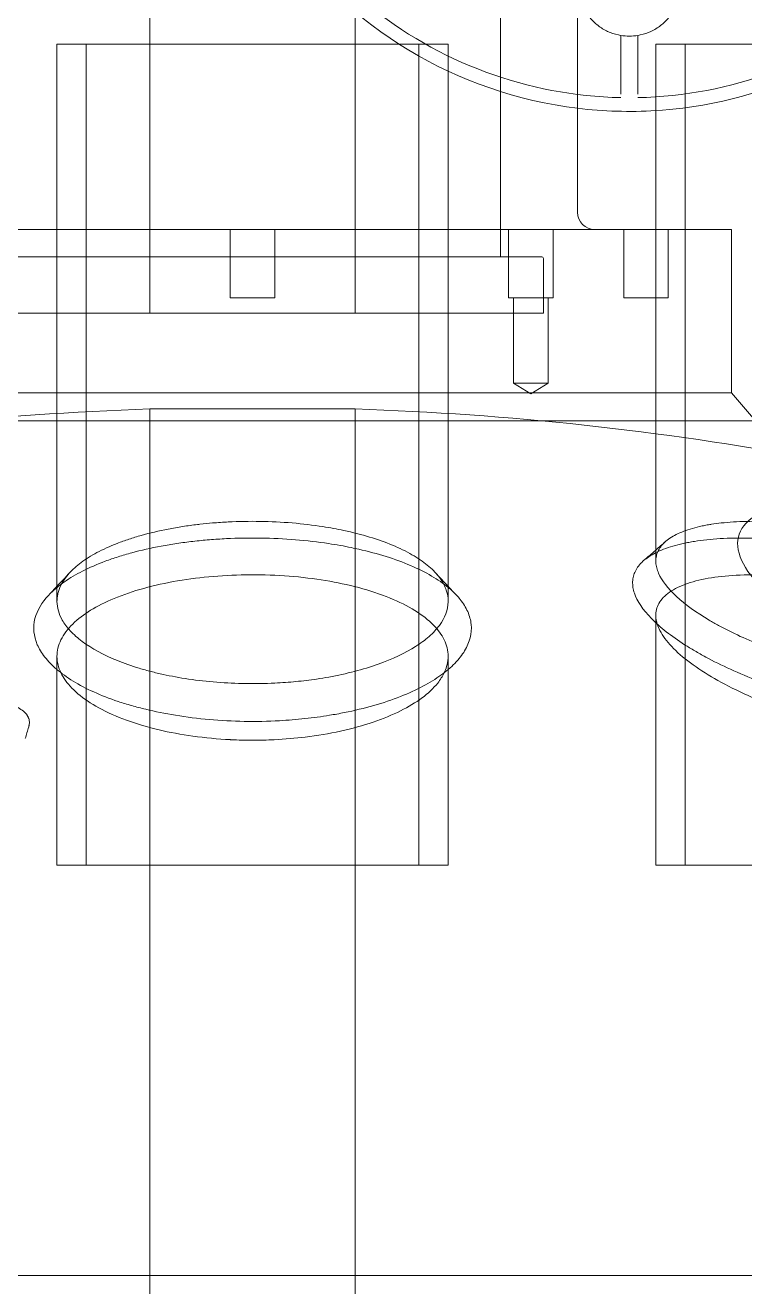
# Model space of a CAD drawing. Header units: millimetres. Extents: x -6314 to 11113, y -129 to 3675.
# Drawn here: x 8541 to 8587.2, y 1694.1 to 1775.2 of the extents above; entities that cross this region are included whole.
import ezdxf

# ---------------------------------------------------------------- set-up
doc = ezdxf.new("R2010")
doc.units = ezdxf.units.MM
doc.layers.add('Equipment', color=123, linetype='Continuous')

# ---------------------------------------------------------------- blocks, each defined once
blk = doc.blocks.new('A$C22f65225')
at = {"layer": 'Equipment', "linetype": 'Continuous', "lineweight": 0, "extrusion": (0, 1, 0)}
for p, q in [((-6, 282.27), (-6, 303.49)), ((6, 282.27), (6, 303.49)), ((14.5, 302.57), (14.5, 285.57)), ((19, 300.77), (19, 288.17)), ((21.52, 295.075), (21.52, 298.512)), ((22.52, 298.512), (22.52, 295.075)), ((-11.43, 298), (3.081, 298)), ((-11.43, 265.419), (-11.43, 298)), ((-9.718, 250), (-9.718, 298)), ((3.081, 298), (11.43, 298)), ((9.718, 250), (9.718, 298)), ((11.43, 265.419), (11.43, 298)), ((23.57, 298), (43.171, 298)), ((23.57, 267.774), (23.57, 298)), ((25.282, 250), (25.282, 298)), ((-11.43, 287.17), (-23.57, 287.17)), ((0, 287.17), (-11.43, 287.17)), ((-1.3, 287.17), (-1.3, 283.17)), ((11.43, 287.17), (0, 287.17)), ((1.3, 287.17), (1.3, 283.17)), ((23.57, 287.17), (11.43, 287.17)), ((14.963, 287.17), (14.963, 283.17)), ((17.563, 287.17), (17.563, 283.17)), ((21.7, 287.17), (21.7, 283.17)), ((28, 287.17), (23.57, 287.17)), ((24.3, 287.17), (24.3, 283.17)), ((28, 277.612), (28, 287.17)), ((0, 285.57), (-16.9, 285.57)), ((16.9, 285.57), (0, 285.57)), ((17, 282.27), (17, 285.47)), ((0, 283.17), (-1.3, 283.17)), ((1.3, 283.17), (0, 283.17)), ((16.263, 283.17), (14.963, 283.17)), ((15.253, 278.17), (15.253, 283.17)), ((17.563, 283.17), (16.263, 283.17)), ((17.274, 278.17), (17.274, 283.17)), ((23, 283.17), (21.7, 283.17)), ((24.3, 283.17), (23, 283.17)), ((0, 282.27), (-17, 282.27)), ((17, 282.27), (0, 282.27)), ((17.274, 278.17), (15.253, 278.17)), ((16.263, 277.563), (15.253, 278.17)), ((16.263, 277.563), (17.274, 278.17)), ((-11.43, 277.612), (-23.57, 277.612)), ((0, 277.612), (-11.43, 277.612)), ((11.43, 277.612), (0, 277.612)), ((23.57, 277.612), (11.43, 277.612)), ((28, 277.612), (23.57, 277.612)), ((28, 277.612), (29.396, 275.974)), ((0, 276.669), (-6, 276.669)), ((-6, 160.245), (-6, 276.669)), ((6, 276.669), (0, 276.669)), ((6, 160.584), (6, 276.669)), ((-23.57, 275.974), (-11.43, 275.974)), ((-11.43, 275.974), (0, 275.974)), ((0, 275.974), (11.43, 275.974)), ((11.43, 275.974), (23.57, 275.974)), ((23.57, 275.974), (29.396, 275.974)), ((23.57, 264.161), (23.57, 264.607)), ((23.57, 264.161), (23.57, 264.161)), ((23.57, 250), (23.57, 264.161)), ((-11.43, 250), (-11.43, 262.206)), ((11.43, 261.428), (11.43, 262.206)), ((11.43, 261.427), (11.43, 261.428)), ((11.43, 250), (11.43, 261.427)), ((-11.43, 250), (3.081, 250)), ((3.081, 250), (11.43, 250)), ((23.57, 250), (43.171, 250)), ((0, 226), (-101.6, 226)), ((101.6, 226), (0, 226))]:
    blk.add_line(p, q, dxfattribs=at)
at = {"layer": 'Equipment', "linetype": 'Continuous', "lineweight": 0}
for start, end in [(302.56361, 90), (214.88981, 263.06172), (273.55462, 302.56361), (263.06172, 273.55462)]:
    blk.add_arc((22.02, 319.07), 25, start, end, dxfattribs=at)
at = {"layer": 'Equipment', "linetype": 'Continuous', "lineweight": 0, "extrusion": (0, 0, -1)}
for centre, radius, start, end in [((-22.02, 319.07), 24.2, 271.18388, 309.40359), ((-22.02, 319.07), 24.2, 230.59641, 268.81612), ((-22.02, 301.47), 3, 260.40593, 279.59407), ((-20, 288.17), 1, 270, 0), ((-16.9, 285.47), 0.1, 90, 180), ((0, 96.769), 180, 71.01086, 88.08979), ((0, 96.769), 180, 91.91021, 108.98914)]:
    blk.add_arc(centre, radius, start, end, dxfattribs=at)
for centre, start_param, end_param in [((49.558, 264.605), -1.206063, 2.873922), ((48.736, 261.82), -1.440736, 2.931249)]:
    blk.add_ellipse(centre, major_axis=(-19.373, 5.72), ratio=0.272475, start_param=start_param, end_param=end_param, dxfattribs=at)
at = {"layer": 'Equipment', "linetype": 'Continuous', "lineweight": 0}
for points, knots in [([(19.024, 301.321), (19.034, 301.108), (19.068, 300.894), (19.124, 300.686), (19.182, 300.473), (19.264, 300.266), (19.366, 300.072), (19.468, 299.878), (19.59, 299.698), (19.725, 299.538), (19.86, 299.377), (20.017, 299.226), (20.19, 299.093), (20.363, 298.959), (20.554, 298.843), (20.754, 298.75), (20.955, 298.657), (21.166, 298.586), (21.38, 298.539), (21.426, 298.529), (21.473, 298.52), (21.52, 298.512)], [3.235164, 3.235164, 3.235164, 3.235164, 6.300323, 6.300323, 6.300323, 9.450484, 9.450484, 9.450484, 12.600645, 12.600645, 12.600645, 15.750806, 15.750806, 15.750806, 18.900967, 18.900967, 18.900967, 22.051128, 22.051128, 22.051128, 22.738087, 22.738087, 22.738087, 22.738087]), ([(22.52, 298.512), (22.567, 298.52), (22.614, 298.529), (22.66, 298.539), (22.874, 298.586), (23.085, 298.657), (23.286, 298.75), (23.486, 298.843), (23.677, 298.959), (23.85, 299.093), (24.023, 299.226), (24.18, 299.377), (24.315, 299.538), (24.45, 299.698), (24.572, 299.878), (24.674, 300.072), (24.776, 300.266), (24.858, 300.473), (24.916, 300.686), (24.972, 300.894), (25.006, 301.108), (25.016, 301.321)], [27.664492, 27.664492, 27.664492, 27.664492, 28.35145, 28.35145, 28.35145, 31.501612, 31.501612, 31.501612, 34.651773, 34.651773, 34.651773, 37.801934, 37.801934, 37.801934, 40.952095, 40.952095, 40.952095, 44.102256, 44.102256, 44.102256, 47.167415, 47.167415, 47.167415, 47.167415]), ([(69.544, 258.755), (69.315, 259.171), (68.98, 259.61), (67.941, 260.694), (67.145, 261.353), (65.213, 262.693), (64.077, 263.375), (61.532, 264.72), (60.124, 265.384), (57.118, 266.655), (55.521, 267.262), (52.231, 268.382), (50.539, 268.896), (47.16, 269.8), (45.474, 270.191), (42.206, 270.825), (40.625, 271.069), (37.662, 271.396), (36.28, 271.478), (33.796, 271.478), (32.695, 271.396), (30.839, 271.069), (30.084, 270.825), (28.964, 270.191), (28.6, 269.8), (28.283, 268.896), (28.331, 268.382), (28.837, 267.262), (29.294, 266.655), (30.591, 265.384), (31.431, 264.72), (33.443, 263.375), (34.616, 262.693), (37.224, 261.353), (38.66, 260.693), (40.185, 260.065)], [-0.6489495, -0.6489495, -0.6489495, -0.6489495, -0.6208488, -0.6208488, -0.5820458, -0.5820458, -0.5432427, -0.5432427, -0.5044397, -0.5044397, -0.4656366, -0.4656366, -0.4268336, -0.4268336, -0.3880305, -0.3880305, -0.3492275, -0.3492275, -0.3104244, -0.3104244, -0.2716214, -0.2716214, -0.2328183, -0.2328183, -0.1940153, -0.1940153, -0.1552122, -0.1552122, -0.1164092, -0.1164092, -0.0776061, -0.0776061, -0.0388031, -0.0388031, 0, 0, 0, 0]), ([(11.43, 265.419), (11.43, 265.633), (11.376, 265.967), (11.189, 266.405), (11.058, 266.621), (10.834, 266.942), (10.444, 267.38), (9.881, 267.799), (9.241, 268.199), (8.514, 268.584), (7.645, 268.918), (6.735, 269.217), (6.109, 269.392), (5.074, 269.623), (4.524, 269.725), (3.537, 269.878), (2.332, 270.023), (1.069, 270.085), (-0.174, 270.104), (-1.112, 270.088), (-2.29, 270.009), (-2.834, 269.955), (-3.08, 269.927)], [0.6638972, 0.6638972, 0.6638972, 0.6638972, 0.6861952, 0.697922, 0.7096488, 0.7096488, 0.7337009, 0.757753, 0.757753, 0.7821998, 0.8066466, 0.8066466, 0.8305373, 0.8365099, 0.8544279, 0.8544279, 0.8792333, 0.9040387, 0.9040387, 0.928029, 0.9400242, 0.950143, 0.950143, 0.950143, 0.950143]), ([(46.43, 263.03), (46.43, 263.138), (46.418, 263.25), (46.394, 263.366), (46.351, 263.574), (46.266, 263.794), (46.146, 264.009), (45.9, 264.454), (45.489, 264.923), (44.939, 265.385), (44.671, 265.61), (44.362, 265.841), (44.022, 266.067), (43.853, 266.181), (43.675, 266.293), (43.493, 266.403), (43.31, 266.513), (43.123, 266.621), (42.932, 266.726), (42.736, 266.834), (42.529, 266.942), (42.312, 267.051), (42.096, 267.16), (41.87, 267.268), (41.637, 267.375), (41.169, 267.59), (40.669, 267.799), (40.152, 267.997), (39.627, 268.199), (39.076, 268.391), (38.51, 268.571), (37.944, 268.751), (37.362, 268.918), (36.777, 269.069), (36.205, 269.217), (35.6, 269.357), (35.006, 269.477), (34.857, 269.507), (34.709, 269.536), (34.561, 269.564), (34.116, 269.649), (33.665, 269.725), (33.226, 269.789), (32.62, 269.878), (32.009, 269.951), (31.411, 270.002), (30.812, 270.054), (30.227, 270.085), (29.667, 270.095), (29.126, 270.104), (28.598, 270.094), (28.102, 270.062), (27.854, 270.047), (27.614, 270.026), (27.386, 270.001), (27.193, 269.98), (27.007, 269.955), (26.829, 269.927)], [0.5781734, 0.5781734, 0.5781734, 0.5781734, 0.5911634, 0.5911634, 0.5911634, 0.6145173, 0.6145173, 0.6145173, 0.6627417, 0.6627417, 0.6627417, 0.6861952, 0.6861952, 0.6861952, 0.697922, 0.697922, 0.697922, 0.7096488, 0.7096488, 0.7096488, 0.7216748, 0.7216748, 0.7216748, 0.7337009, 0.7337009, 0.7337009, 0.757753, 0.757753, 0.757753, 0.7821998, 0.7821998, 0.7821998, 0.8066466, 0.8066466, 0.8066466, 0.8305373, 0.8305373, 0.8305373, 0.8365099, 0.8365099, 0.8365099, 0.8544279, 0.8544279, 0.8544279, 0.8792333, 0.8792333, 0.8792333, 0.9040387, 0.9040387, 0.9040387, 0.928029, 0.928029, 0.928029, 0.9400242, 0.9400242, 0.9400242, 0.950143, 0.950143, 0.950143, 0.950143]), ([(-6.502, 269.276), (-6.627, 269.241), (-6.751, 269.205), (-6.872, 269.168), (-6.994, 269.131), (-7.114, 269.093), (-7.231, 269.054), (-7.466, 268.976), (-7.693, 268.894), (-7.911, 268.809), (-8.346, 268.639), (-8.743, 268.457), (-9.096, 268.268), (-9.264, 268.177), (-9.429, 268.082), (-9.583, 267.985), (-9.736, 267.889), (-9.88, 267.79), (-10.016, 267.689), (-10.151, 267.589), (-10.278, 267.485), (-10.395, 267.38), (-10.512, 267.275), (-10.619, 267.169), (-10.714, 267.063), (-11.104, 266.632), (-11.343, 266.167), (-11.41, 265.7), (-11.423, 265.606), (-11.43, 265.513), (-11.43, 265.419)], [0.0000027, 0.0000027, 0.0000027, 0.0000027, 0.0061473, 0.0061473, 0.0061473, 0.0122945, 0.0122945, 0.0122945, 0.024589, 0.024589, 0.024589, 0.049178, 0.049178, 0.049178, 0.0609547, 0.0609547, 0.0609547, 0.0727313, 0.0727313, 0.0727313, 0.084508, 0.084508, 0.084508, 0.0962846, 0.0962846, 0.0962846, 0.1445516, 0.1445516, 0.1445516, 0.1541894, 0.1541894, 0.1541894, 0.1541894]), ([(-3.081, 269.927), (-3.126, 269.922), (-3.317, 269.9), (-3.651, 269.857), (-4.227, 269.774), (-5.217, 269.602), (-6.012, 269.414), (-6.502, 269.276), (-6.502, 269.276), (-6.502, 269.276)], [0.95014456, 0.95014456, 0.95014456, 0.95014456, 0.95201935, 0.95801693, 0.96401451, 0.97600968, 1, 1, 1.0000015, 1.0000015, 1.0000015, 1.0000015]), ([(24.669, 269.276), (24.538, 269.206), (24.419, 269.132), (24.312, 269.054), (24.204, 268.976), (24.108, 268.894), (24.024, 268.809), (23.856, 268.639), (23.736, 268.457), (23.662, 268.268), (23.627, 268.177), (23.601, 268.082), (23.586, 267.985), (23.575, 267.916), (23.57, 267.846), (23.57, 267.774)], [0.00000217, 0.00000217, 0.00000217, 0.00000217, 0.01229451, 0.01229451, 0.01229451, 0.02458902, 0.02458902, 0.02458902, 0.04917803, 0.04917803, 0.04917803, 0.06095468, 0.06095468, 0.06095468, 0.06940723, 0.06940723, 0.06940723, 0.06940723]), ([(26.829, 269.927), (26.796, 269.922), (26.658, 269.9), (26.421, 269.857), (26.025, 269.774), (25.38, 269.602), (24.923, 269.414), (24.669, 269.276)], [0.9501446, 0.9501446, 0.9501446, 0.9501446, 0.95201935, 0.95801693, 0.96401451, 0.97600968, 1, 1, 1, 1]), ([(-7.055, 268.257), (-6.519, 268.402), (-5.652, 268.6), (-4.578, 268.78), (-3.953, 268.868), (-3.329, 268.945), (-2.529, 269.024), (-1.201, 269.111), (-0.188, 269.128), (1.153, 269.108), (2.517, 269.043), (3.822, 268.891), (4.895, 268.73), (5.498, 268.622), (6.63, 268.377), (7.309, 268.195), (8.313, 267.878), (9.275, 267.525), (10.095, 267.115), (10.825, 266.688), (11.358, 266.319), (11.77, 265.935), (11.913, 265.783)], [-1, -1, -1, -1, -0.9760097, -0.9640145, -0.9580169, -0.9520194, -0.9400242, -0.928029, -0.9040387, -0.9040387, -0.8792333, -0.8544279, -0.8544279, -0.8365099, -0.8305373, -0.8066466, -0.8066466, -0.7821998, -0.757753, -0.757753, -0.7337009, -0.7182068, -0.7182068, -0.7182068, -0.7182068]), ([(23.558, 268.257), (23.845, 268.402), (24.353, 268.6), (25.062, 268.78), (25.495, 268.868), (25.94, 268.945), (26.536, 269.024), (27.579, 269.111), (28.436, 269.128), (29.622, 269.108), (30.883, 269.043), (32.2, 268.891), (33.328, 268.73), (33.982, 268.622), (35.262, 268.377), (36.075, 268.195), (37.33, 267.878), (38.596, 267.525), (39.805, 267.115), (40.956, 266.688), (41.785, 266.352), (42.795, 265.885), (43.262, 265.65), (43.704, 265.417), (44.124, 265.186), (44.937, 264.698), (45.484, 264.315), (46.353, 263.637), (46.802, 263.199), (47.131, 262.77)], [-1, -1, -1, -1, -0.9760097, -0.9640145, -0.9580169, -0.9520194, -0.9400242, -0.928029, -0.9040387, -0.9040387, -0.8792333, -0.8544279, -0.8544279, -0.8365099, -0.8305373, -0.8066466, -0.8066466, -0.7821998, -0.757753, -0.757753, -0.7337009, -0.7216748, -0.7096488, -0.7096488, -0.697922, -0.6861952, -0.6627417, -0.6627417, -0.6222635, -0.6222635, -0.6222635, -0.6222635]), ([(-11.912, 265.784), (-11.876, 265.822), (-11.84, 265.86), (-11.688, 266.01), (-11.434, 266.239), (-10.997, 266.568), (-10.497, 266.887), (-10.124, 267.091), (-9.533, 267.39), (-8.867, 267.681), (-7.989, 267.983), (-7.463, 268.144), (-7.192, 268.22), (-7.055, 268.257)], [-0.100156, -0.100156, -0.100156, -0.100156, -0.0962846, -0.0962846, -0.084508, -0.0727313, -0.0609547, -0.049178, -0.049178, -0.024589, -0.0122945, -0.0061473, -0.0000037, -0.0000037, -0.0000037, -0.0000037]), ([(37.09, 258.755), (37.09, 258.755), (37.09, 258.755), (36.44, 258.855), (35.785, 258.976), (34.856, 259.172), (34.215, 259.315), (32.922, 259.641), (31.97, 259.923), (30.14, 260.516), (28.968, 260.971), (27.428, 261.674), (26.687, 262.042), (25.834, 262.522), (25.44, 262.764), (24.479, 263.379), (23.809, 263.904), (22.81, 264.926), (22.474, 265.432), (22.28, 266.01), (22.224, 266.239), (22.203, 266.568), (22.248, 266.888), (22.324, 267.091), (22.471, 267.39), (22.629, 267.597), (22.844, 267.787), (22.857, 267.799)], [-0.3559934, -0.3559934, -0.3559934, -0.3559934, -0.3559905, -0.3559905, -0.3331373, -0.3331373, -0.3214824, -0.3098275, -0.2865178, -0.2865178, -0.2387179, -0.2387179, -0.2155416, -0.2039535, -0.1923654, -0.1923654, -0.1445516, -0.1445516, -0.0962846, -0.0962846, -0.084508, -0.0727313, -0.0609547, -0.049178, -0.049178, -0.024589, -0.0229918, -0.0229918, -0.0229918, -0.0229918]), ([(22.857, 267.799), (22.946, 267.876), (23.158, 268.036), (23.411, 268.183), (23.558, 268.257)], [-0.02299184, -0.02299184, -0.02299184, -0.02299184, -0.01229451, -0.00000301, -0.00000301, -0.00000301, -0.00000301]), ([(23.57, 267.774), (23.57, 267.746), (23.571, 267.718), (23.572, 267.689), (23.578, 267.589), (23.595, 267.485), (23.621, 267.38), (23.648, 267.275), (23.685, 267.169), (23.731, 267.063), (23.918, 266.632), (24.274, 266.167), (24.78, 265.7), (25.281, 265.237), (25.94, 264.764), (26.679, 264.325), (26.858, 264.219), (27.043, 264.114), (27.238, 264.008), (27.433, 263.902), (27.638, 263.794), (27.85, 263.688), (28.275, 263.475), (28.731, 263.265), (29.191, 263.069), (30.14, 262.665), (31.193, 262.285), (32.285, 261.956), (32.818, 261.795), (33.373, 261.642), (33.927, 261.505), (34.205, 261.437), (34.482, 261.372), (34.754, 261.312), (35.026, 261.252), (35.294, 261.197), (35.56, 261.145), (36.081, 261.043), (36.622, 260.951), (37.159, 260.875)], [0.0694072, 0.0694072, 0.0694072, 0.0694072, 0.0727313, 0.0727313, 0.0727313, 0.084508, 0.084508, 0.084508, 0.0962846, 0.0962846, 0.0962846, 0.1445516, 0.1445516, 0.1445516, 0.1923654, 0.1923654, 0.1923654, 0.2039535, 0.2039535, 0.2039535, 0.2155416, 0.2155416, 0.2155416, 0.2387179, 0.2387179, 0.2387179, 0.2865178, 0.2865178, 0.2865178, 0.3098275, 0.3098275, 0.3098275, 0.3214824, 0.3214824, 0.3214824, 0.3331373, 0.3331373, 0.3331373, 0.3559889, 0.3559889, 0.3559889, 0.3559889]), ([(11.203, 261.244), (11.259, 261.362), (11.305, 261.48), (11.437, 261.925), (11.455, 262.254), (11.338, 262.896), (11.204, 263.209), (10.815, 263.792), (10.551, 264.083), (9.873, 264.646), (9.46, 264.918), (8.503, 265.424), (7.958, 265.657), (6.773, 266.071), (6.133, 266.25), (4.861, 266.537), (4.193, 266.656), (2.788, 266.842), (2.051, 266.908), (0.559, 266.978), (-0.198, 266.983), (-1.677, 266.933), (-2.4, 266.878), (-3.081, 266.8), (-3.777, 266.72), (-4.474, 266.609), (-5.811, 266.332), (-6.451, 266.164), (-7.631, 265.782), (-8.172, 265.568), (-9.126, 265.109), (-9.539, 264.865), (-10.255, 264.351), (-10.574, 264.061), (-11.068, 263.452), (-11.244, 263.132), (-11.437, 262.485), (-11.455, 262.157), (-11.338, 261.513), (-11.203, 261.197), (-10.815, 260.605), (-10.55, 260.308), (-9.871, 259.729), (-9.457, 259.447), (-8.498, 258.923), (-7.952, 258.679), (-6.765, 258.247), (-6.123, 258.058), (-4.85, 257.757), (-4.183, 257.632), (-2.78, 257.436), (-2.044, 257.367), (-1.287, 257.329), (-1.275, 257.328), (-1.262, 257.328)], [-11.65743, -11.65743, -11.65743, -11.65743, -11.227181, -11.227181, -10.045976, -10.045976, -8.864771, -8.864771, -7.714607, -7.714607, -6.564444, -6.564444, -5.414281, -5.414281, -4.264118, -4.264118, -3.198088, -3.198088, -2.132059, -2.132059, -1.066029, -1.066029, 0, 0, 0, 1.091896, 1.091896, 2.183793, 2.183793, 3.275689, 3.275689, 4.367585, 4.367585, 5.547871, 5.547871, 6.728158, 6.728158, 7.908444, 7.908444, 9.08873, 9.08873, 10.244106, 10.244106, 11.399482, 11.399482, 12.554858, 12.554858, 13.710234, 13.710234, 14.775429, 14.775429, 15.840624, 15.840624, 15.858104, 15.858104, 15.858104, 15.858104]), ([(41.773, 257.328), (42.281, 257.358), (42.75, 257.411), (43.678, 257.567), (44.148, 257.683), (44.97, 257.976), (45.321, 258.153), (45.881, 258.553), (46.09, 258.776), (46.364, 259.252), (46.428, 259.505), (46.432, 260.033), (46.361, 260.33), (46.064, 260.95), (45.837, 261.273), (45.237, 261.925), (44.864, 262.254), (44.003, 262.896), (43.514, 263.209), (42.484, 263.792), (41.908, 264.083), (40.647, 264.646), (39.962, 264.918), (38.525, 265.424), (37.771, 265.657), (36.246, 266.071), (35.474, 266.25), (34.025, 266.537), (33.302, 266.656), (31.86, 266.842), (31.141, 266.908), (29.763, 266.978), (29.102, 266.983), (27.882, 266.933), (27.323, 266.878), (26.829, 266.8), (26.313, 266.718), (25.836, 266.605), (25.004, 266.32), (24.65, 266.148), (24.09, 265.756), (23.883, 265.536), (23.62, 265.065), (23.563, 264.815), (23.575, 264.409), (23.604, 264.248), (23.656, 264.082)], [-18.87909, -18.87909, -18.87909, -18.87909, -17.969176, -17.969176, -16.87428, -16.87428, -15.779384, -15.779384, -14.684488, -14.684488, -13.589591, -13.589591, -12.408386, -12.408386, -11.227181, -11.227181, -10.045976, -10.045976, -8.864771, -8.864771, -7.714607, -7.714607, -6.564444, -6.564444, -5.414281, -5.414281, -4.264118, -4.264118, -3.198088, -3.198088, -2.132059, -2.132059, -1.066029, -1.066029, 0, 0, 0, 1.112952, 1.112952, 2.225903, 2.225903, 3.338855, 3.338855, 4.451806, 4.451806, 5.121595, 5.121595, 5.121595, 5.121595]), ([(-4.498, 258.755), (-4.498, 258.755), (-4.498, 258.755), (-5.115, 258.855), (-5.71, 258.976), (-6.52, 259.172), (-7.067, 259.315), (-8.123, 259.641), (-8.844, 259.923), (-10.158, 260.516), (-10.896, 260.971), (-11.719, 261.674), (-12.073, 262.042), (-12.403, 262.522), (-12.528, 262.764), (-12.795, 263.379), (-12.846, 263.904), (-12.595, 264.885), (-12.32, 265.351), (-11.912, 265.784)], [-0.3559936, -0.3559936, -0.3559936, -0.3559936, -0.3559907, -0.3559907, -0.3331373, -0.3331373, -0.3214824, -0.3098275, -0.2865178, -0.2865178, -0.2387179, -0.2387179, -0.2155416, -0.2039535, -0.1923654, -0.1923654, -0.1445516, -0.1445516, -0.100156, -0.100156, -0.100156, -0.100156]), ([(11.913, 265.783), (11.991, 265.7), (12.065, 265.616), (12.224, 265.417), (12.388, 265.186), (12.65, 264.698), (12.752, 264.315), (12.827, 263.555), (12.698, 263.03), (12.249, 262.282), (11.862, 261.785), (11.313, 261.319), (10.407, 260.664), (9.599, 260.227), (7.677, 259.471), (6.553, 259.148), (5.086, 258.856), (4.787, 258.802), (4.498, 258.755)], [-0.7182068, -0.7182068, -0.7182068, -0.7182068, -0.7096488, -0.7096488, -0.697922, -0.6861952, -0.6627417, -0.6627417, -0.6145173, -0.6145173, -0.5911634, -0.5678094, -0.5678094, -0.5207903, -0.5207903, -0.473235, -0.473235, -0.4624162, -0.4624162, -0.4624162, -0.4624162]), ([(-11.43, 265.419), (-11.428, 265.047), (-11.322, 264.675), (-11.124, 264.325), (-11.064, 264.219), (-10.996, 264.114), (-10.917, 264.008), (-10.839, 263.902), (-10.75, 263.794), (-10.651, 263.688), (-10.453, 263.475), (-10.215, 263.265), (-9.953, 263.069), (-9.411, 262.665), (-8.715, 262.285), (-7.903, 261.956), (-7.507, 261.795), (-7.073, 261.642), (-6.619, 261.505), (-6.392, 261.437), (-6.16, 261.372), (-5.927, 261.312), (-5.694, 261.252), (-5.46, 261.197), (-5.223, 261.145), (-4.759, 261.043), (-4.26, 260.951), (-3.742, 260.875)], [0.1541894, 0.1541894, 0.1541894, 0.1541894, 0.1923654, 0.1923654, 0.1923654, 0.2039535, 0.2039535, 0.2039535, 0.2155416, 0.2155416, 0.2155416, 0.2387179, 0.2387179, 0.2387179, 0.2865178, 0.2865178, 0.2865178, 0.3098275, 0.3098275, 0.3098275, 0.3214824, 0.3214824, 0.3214824, 0.3331373, 0.3331373, 0.3331373, 0.3559892, 0.3559892, 0.3559892, 0.3559892]), ([(3.745, 260.875), (3.989, 260.911), (4.229, 260.951), (5.49, 261.178), (6.471, 261.434), (8.183, 262.04), (8.943, 262.404), (9.817, 262.962), (10.35, 263.354), (10.759, 263.794), (11.247, 264.454), (11.423, 264.923), (11.43, 265.397), (11.43, 265.408), (11.43, 265.419)], [0.4624184, 0.4624184, 0.4624184, 0.4624184, 0.473235, 0.473235, 0.5207903, 0.5207903, 0.5678094, 0.5678094, 0.5911634, 0.6145173, 0.6145173, 0.6627417, 0.6627417, 0.6638972, 0.6638972, 0.6638972, 0.6638972]), ([(23.656, 264.082), (23.695, 263.961), (23.746, 263.837), (23.966, 263.409), (24.196, 263.095), (24.796, 262.458), (25.166, 262.135), (26.016, 261.502), (26.497, 261.191), (27.517, 260.605), (28.094, 260.308), (29.357, 259.729), (30.043, 259.447), (31.483, 258.923), (32.237, 258.679), (33.765, 258.247), (34.538, 258.058), (35.987, 257.757), (36.709, 257.632), (38.148, 257.436), (38.865, 257.367), (39.564, 257.329), (39.575, 257.328), (39.587, 257.328)], [5.121628, 5.121628, 5.121628, 5.121628, 5.611102, 5.611102, 6.770399, 6.770399, 7.929695, 7.929695, 9.088991, 9.088991, 10.244367, 10.244367, 11.399743, 11.399743, 12.555119, 12.555119, 13.710495, 13.710495, 14.77569, 14.77569, 15.840884, 15.840884, 15.858364, 15.858364, 15.858364, 15.858364]), ([(1.262, 257.328), (1.889, 257.358), (2.5, 257.411), (3.779, 257.567), (4.476, 257.683), (5.814, 257.976), (6.454, 258.153), (7.634, 258.553), (8.174, 258.776), (9.127, 259.252), (9.54, 259.505), (10.254, 260.033), (10.573, 260.33), (10.976, 260.836), (11.104, 261.037), (11.201, 261.241)], [-18.87909, -18.87909, -18.87909, -18.87909, -17.969176, -17.969176, -16.87428, -16.87428, -15.779384, -15.779384, -14.684488, -14.684488, -13.589591, -13.589591, -12.408386, -12.408386, -11.6614, -11.6614, -11.6614, -11.6614]), ([(-3.742, 260.875), (-3.203, 260.795), (-2.643, 260.732), (-2.084, 260.688), (-1.527, 260.644), (-0.96, 260.617), (-0.393, 260.609), (0.174, 260.6), (0.741, 260.61), (1.296, 260.637), (1.707, 260.657), (2.128, 260.688), (2.538, 260.728), (2.949, 260.768), (3.349, 260.817), (3.745, 260.875)], [0.3559907, 0.3559907, 0.3559907, 0.3559907, 0.3797959, 0.3797959, 0.3797959, 0.4035119, 0.4035119, 0.4035119, 0.427228, 0.427228, 0.427228, 0.4448221, 0.4448221, 0.4448221, 0.4624162, 0.4624162, 0.4624162, 0.4624162]), ([(-13.176, 258.755), (-13.231, 258.838), (-13.304, 258.918), (-13.483, 259.068), (-13.589, 259.138), (-13.709, 259.202)], [0, 0, 0, 0, 0.3041137, 0.3041137, 0.6080977, 0.6080977, 0.6080977, 0.6080977]), ([(-13.082, 258.075), (-13.079, 258.084), (-13.076, 258.095), (-13.069, 258.122), (-13.065, 258.136), (-13.056, 258.177), (-13.052, 258.203), (-13.037, 258.324), (-13.042, 258.415), (-13.074, 258.546), (-13.088, 258.59), (-13.117, 258.653), (-13.127, 258.673), (-13.144, 258.704), (-13.15, 258.714), (-13.162, 258.735), (-13.169, 258.744), (-13.176, 258.755)], [-0.4825249, -0.4825249, -0.4825249, -0.4825249, -0.4557707, -0.4557707, -0.4256847, -0.4256847, -0.3708984, -0.3708984, -0.1852975, -0.1852975, -0.0925424, -0.0925424, -0.0461825, -0.0461825, -0.0230106, -0.0230106, -0.0000175, -0.0000175, -0.0000175, -0.0000175]), ([(4.498, 258.755), (4.027, 258.678), (3.066, 258.547), (2.073, 258.465), (0.898, 258.4), (-0.489, 258.372), (-1.856, 258.447), (-3.196, 258.567), (-3.856, 258.651), (-4.498, 258.755)], [-0.4624154, -0.4624154, -0.4624154, -0.4624154, -0.4448221, -0.427228, -0.427228, -0.4035119, -0.3797959, -0.3797959, -0.3559941, -0.3559941, -0.3559941, -0.3559941]), ([(-1.262, 257.328), (-0.844, 257.307), (-0.422, 257.297), (0, 257.297), (0.422, 257.297), (0.844, 257.307), (1.262, 257.328)], [35.760306, 35.760306, 35.760306, 35.760306, 36.394001, 36.394001, 36.394001, 37.027717, 37.027717, 37.027717, 37.027717])]:
    blk.add_open_spline(points, degree=3, knots=knots, dxfattribs=at)
for points in [[(23.57, 268.419), (23.758, 268.584), (23.946, 268.748), (24.134, 268.912)], [(22.857, 267.799), (23.095, 268.005), (23.333, 268.212), (23.57, 268.419)], [(-11.43, 266.297), (-11.179, 266.564), (-10.93, 266.832), (-10.68, 267.1)], [(10.678, 267.102), (10.928, 266.833), (11.179, 266.565), (11.43, 266.297)], [(-11.912, 265.784), (-11.751, 265.955), (-11.59, 266.126), (-11.43, 266.297)], [(11.43, 266.297), (11.591, 266.125), (11.752, 265.954), (11.913, 265.783)], [(23.656, 264.082), (23.656, 264.082), (23.656, 264.082), (23.656, 264.082)], [(11.201, 261.241), (11.202, 261.242), (11.202, 261.243), (11.203, 261.244)], [(-13.286, 257.389), (-13.219, 257.624), (-13.151, 257.855), (-13.082, 258.075)]]:
    blk.add_open_spline(points, degree=3, dxfattribs=at)

msp = doc.modelspace()

# ---------------------------------------------------------------- block references
at = {"xscale": 1.1, "yscale": 1.1, "zscale": 1.1}
msp.add_blockref('A$C22f65225', (8555.575, 1446.226), dxfattribs=at)

doc.saveas('drawing.dxf')
